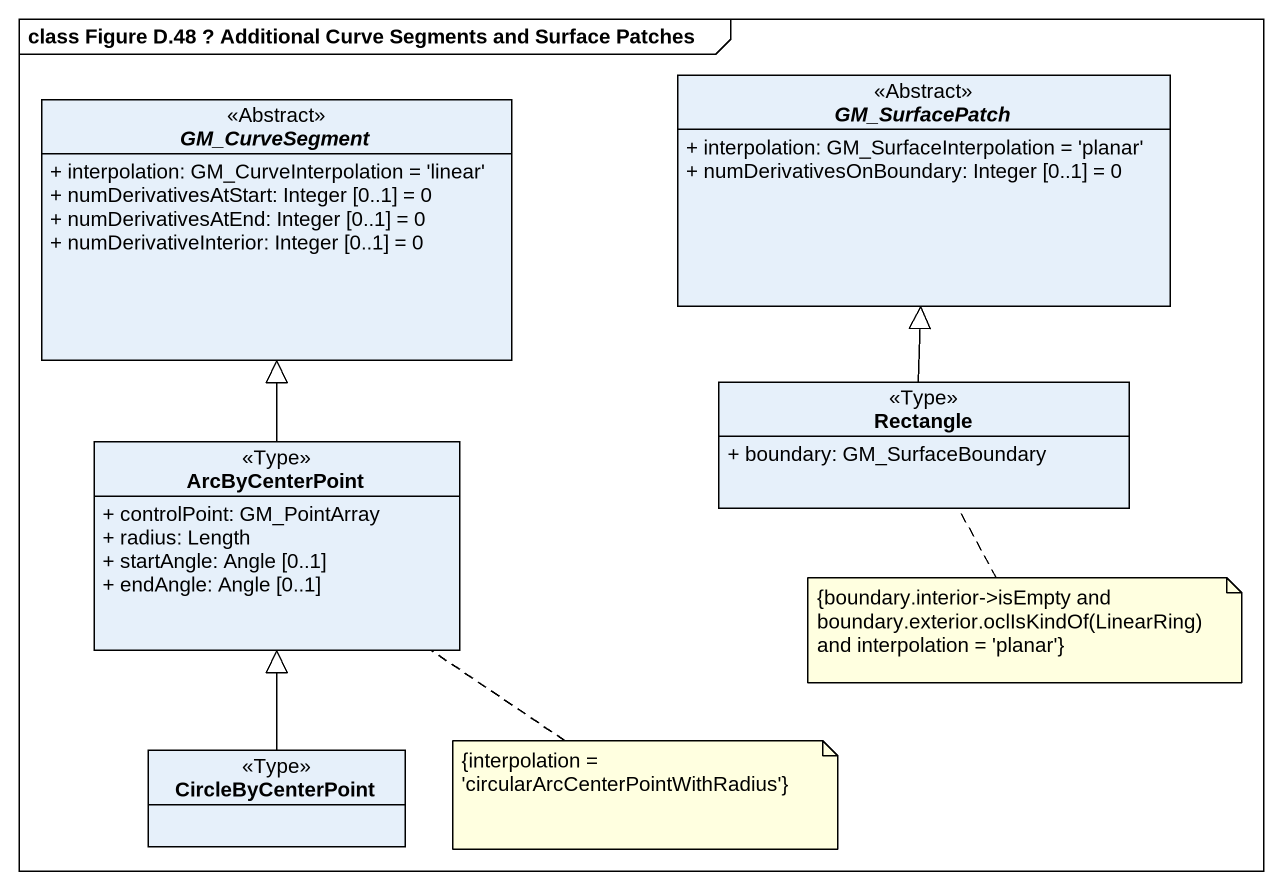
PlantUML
@startuml
mainframe class Figure D.48 ? Additional Curve Segments and Surface Patches
hide circle
hide empty members
skinparam classAttributeIconSize 0
abstract class GM_SurfacePatch <<Abstract>> {
  + interpolation: GM_SurfaceInterpolation = 'planar'
  + numDerivativesOnBoundary: Integer [0..1] = 0
}
abstract class GM_CurveSegment <<Abstract>> {
  + interpolation: GM_CurveInterpolation = 'linear'
  + numDerivativesAtStart: Integer [0..1] = 0
  + numDerivativesAtEnd: Integer [0..1] = 0
  + numDerivativeInterior: Integer [0..1] = 0
}
class "Rectangle" as Rectangle_ <<Type>> {
  + boundary: GM_SurfaceBoundary
}
class ArcByCenterPoint <<Type>> {
  + controlPoint: GM_PointArray
  + radius: Length
  + startAngle: Angle [0..1]
  + endAngle: Angle [0..1]
}
class CircleByCenterPoint <<Type>>
Rectangle_ -up-|> GM_SurfacePatch
ArcByCenterPoint -up-|> GM_CurveSegment
CircleByCenterPoint -up-|> ArcByCenterPoint
note bottom of Rectangle_ : {boundary.interior->isEmpty and boundary.exterior.oclIsKindOf(LinearRing) and interpolation = 'planar'}
note bottom of ArcByCenterPoint : {interpolation = 'circularArcCenterPointWithRadius'}
@enduml
